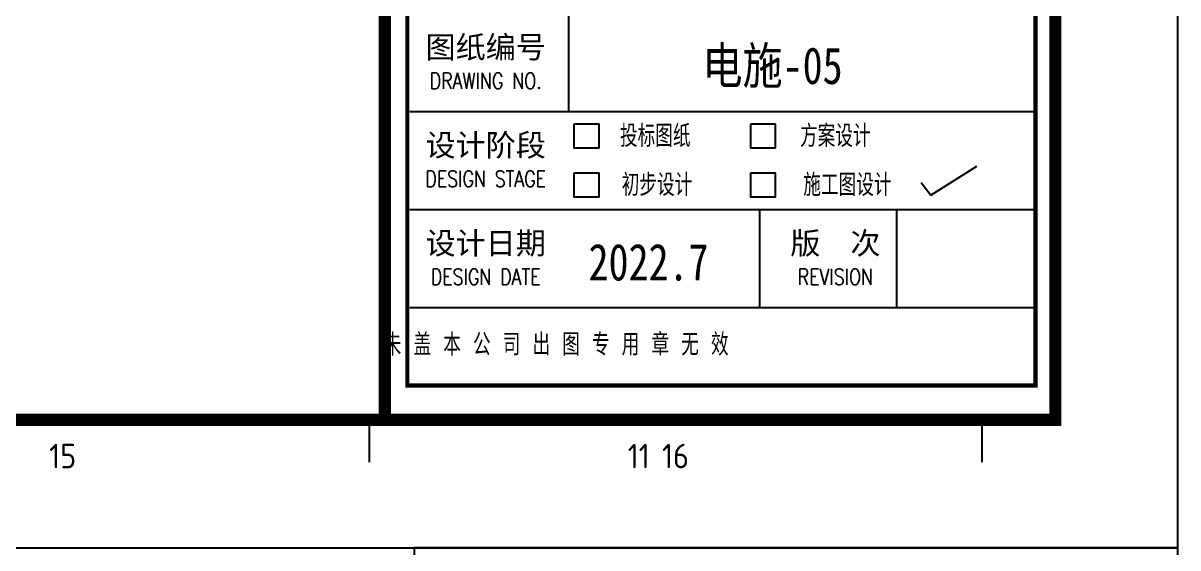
# Model space of a CAD drawing. Extents: x 815029915 to 815825525, y 579155098 to 579748855.
# Drawn here: x 815538354 to 815547777, y 579217230 to 579221514 of the extents above; entities that cross this region are included whole.
import ezdxf
from ezdxf.enums import TextEntityAlignment as Align

# ---------------------------------------------------------------- set-up
doc = ezdxf.new("R2010")
doc.units = 0
doc.header["$LTSCALE"] = 100
doc.header["$MEASUREMENT"] = 0
for name, color, linetype in [('TK', 7, 'Continuous'), ('ZG-图号', 2, 'Continuous'), ('zm', 1, 'Continuous')]:
    doc.layers.add(name, color=color, linetype=linetype)
doc.styles.add('-宋体', font='', dxfattribs={"width": 0.8})
doc.styles.add('ISOCP', font='isocp.shx', dxfattribs={"bigfont": 'gbcbig.shx'})
doc.styles.add('STYLE2', font='')
doc.styles.add('基本字体', font='simplex.shx', dxfattribs={"height": 180, "bigfont": 'hztxt.shx'})
doc.styles.get('-宋体').set_extended_font_data('SimSun')
doc.styles.get('STYLE2').set_extended_font_data('SimHei')

# ---------------------------------------------------------------- blocks, each defined once
blk = doc.blocks.new('CCIAD-TK-A2-图签')
at = {"layer": 'TK'}
for p, q in [((544.265, 51.628), (544.265, 35.628)), ((531.317, 35.628), (582.387, 35.628)), ((533.317, 35.628), (582.387, 35.628)), ((533.317, 35.628), (582.387, 35.628)), ((533.317, 35.628), (582.387, 35.628)), ((533.317, 35.628), (582.387, 35.628)), ((531.317, 27.628), (582.387, 27.628)), ((533.317, 27.628), (582.387, 27.628)), ((559.858, 27.628), (559.858, 19.628)), ((571.049, 27.628), (571.049, 19.628)), ((531.317, 19.628), (582.387, 19.628)), ((533.317, 19.628), (573.317, 19.628))]:
    blk.add_line(p, q, dxfattribs=at)
at = {"layer": 'TK', "const_width": 1}
blk.add_lwpolyline([(529.286, 10.457), (529.286, 410)], dxfattribs=at)
at = {"layer": 'TK'}
blk.add_lwpolyline([(529.286, 10.457), (584, 10.457), (584, 410)], dxfattribs=at)
at = {"layer": 'TK', "const_width": 0.347}
blk.add_lwpolyline([(531.117, 185.398), (582.387, 185.398), (582.387, 13.253), (531.117, 13.253)], close=True, dxfattribs=at)
at = {"layer": 'TK'}
for points in [[(544.743, 34.628), (546.743, 34.628), (546.743, 32.628), (544.743, 32.628)], [(559.146, 34.628), (561.146, 34.628), (561.146, 32.628), (559.146, 32.628)], [(544.743, 30.628), (546.743, 30.628), (546.743, 28.628), (544.743, 28.628)], [(559.146, 30.628), (561.146, 30.628), (561.146, 28.628), (559.146, 28.628)]]:
    blk.add_lwpolyline(points, close=True, dxfattribs=at)
at = {"layer": 'TK', "style": '基本字体', "width": 0.8}
for s, p in [('投标图纸', (551.352, 33.628)), ('方案设计  ', (567.031, 33.628)), ('初步设计', (551.496, 29.628)), ('施工图设计', (567.031, 29.628))]:
    blk.add_text(s, height=1.8, dxfattribs=at).set_placement(p, align=Align.MIDDLE_CENTER)
blk.add_text('未 盖 本 公 司 出 图 专 用 章 无 效', height=1.8, dxfattribs=at).set_placement((557.337, 16.606), align=Align.MIDDLE_RIGHT)
at = {"layer": 'TK', "char_height": 1.8, "attachment_point": 5, "style": '基本字体'}
for s, insert, width in [('{\\fSimHei|b0|i0|c134|p49;图纸编号\\W0.8; \\P\\Fsimplex,hztxt|c134;\\H0.7222x;DRAWING NO.\\H1.3847x; }', (537.517, 39.628), 11.6), ('{\\fSimHei|b0|i0|c134|p49;设计阶段\\W0.8;\\P\\Fsimplex,hztxt|c134;\\H0.7222x;DESIGN STAGE}', (537.517, 31.628), 11.6), ('{\\fSimHei|b0|i0|c134|p49;设计日期\\fKaiTi_GB2312|b0|i0|c134|p49;\\H1.167x;\\P\\Fsimplex,hztxt|c134;\\H0.619x;\\W0.8;DESIGN DATE }', (537.517, 23.628), 11.6), ('{\\fSimHei|b0|i0|c134|p49;版  次\\Fsimplex,hztxt|c134;\\H0.7222x;\\W0.8;REVISION}', (566.049, 23.628), 10)]:
    blk.add_mtext(s, dxfattribs=dict(at, insert=insert, width=width))
blk = doc.blocks.new('l')
at = {"layer": 'TK'}
blk.add_lwpolyline([(815463677.3, 579451444.5), (815463677.3, 579409444.5), (815547777.3, 579409444.5), (815547777.3, 579451444.5)], close=True, dxfattribs=at)

msp = doc.modelspace()

# ---------------------------------------------------------------- linework, layer by layer
at = {"layer": 'TK'}
for p, q in [((815541177.3, 579218321.3), (815541177.3, 579217929.9)), ((815546177.3, 579218321.3), (815546177.3, 579217929.9))]:
    msp.add_line(p, q, dxfattribs=at)
msp.add_lwpolyline([(815463677.3, 579259229.9), (815463677.3, 579217229.9), (815547777.3, 579217229.9), (815547777.3, 579259229.9)], close=True, dxfattribs=at)
at = {"layer": 'TK', "const_width": 100}
msp.add_lwpolyline([(815466177.3, 579218275.6), (815466177.3, 579258229.9), (815546777.3, 579258229.9), (815546777.3, 579218275.6)], close=True, dxfattribs=at)
at = {"layer": 'zm'}
for p, q in [((815545762.2, 579220110.3), (815546136.7, 579220345.2)), ((815545681.4, 579220213), (815545762.2, 579220110.3))]:
    msp.add_line(p, q, dxfattribs=at)
at = {"layer": 'zm', "color": 1}
msp.add_lwpolyline([(815541546.3, 579211176.3), (815547777.3, 579211176.3), (815547777.3, 579217229.9), (815541546.3, 579217229.9)], close=True, dxfattribs=at)

# ---------------------------------------------------------------- block references
at = {"layer": 'TK', "xscale": 100, "yscale": 100, "zscale": 100}
msp.add_blockref('CCIAD-TK-A2-图签', (815488377.3, 579217229.9), dxfattribs=at)
at = {"layer": 'zm', "color": 1}
msp.add_blockref('l', (0, -192214.5), dxfattribs=at)

# ---------------------------------------------------------------- texts
at = {"layer": 'TK', "style": 'ISOCP'}
for s, p in [('15', (815538677.3, 579217979.9)), ('11', (815543377.3, 579217979.9)), ('16', (815543677.3, 579217979.9))]:
    msp.add_text(s, height=200, dxfattribs=at).set_placement(p, align=Align.MIDDLE)
at = {"layer": 'ZG-图号', "style": '-宋体', "width": 0.8}
msp.add_text('电施-05', height=300, dxfattribs=at).set_placement((815544469.2, 579221172.7), align=Align.MIDDLE)
at = {"layer": 'zm', "ltscale": 10, "style": 'STYLE2', "width": 0.8}
msp.add_text('2022.7', height=300, dxfattribs=at).set_placement((815543457.7, 579219560.4), align=Align.MIDDLE)

doc.saveas('drawing.dxf')
